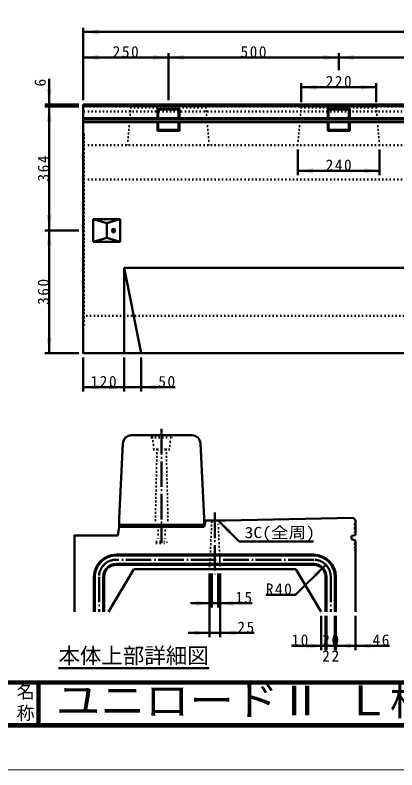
# Model space of a CAD drawing. Units: millimetres, scale not verified. Extents: x -2102 to 2102, y -1485 to 1485.
# Drawn here: x -87 to 809, y -1485 to 287 of the extents above; entities that cross this region are included whole.
import ezdxf
from ezdxf.enums import TextEntityAlignment as Align

# ---------------------------------------------------------------- set-up
doc = ezdxf.new("R2010")
doc.units = ezdxf.units.MM
doc.header["$LTSCALE"] = 5
doc.linetypes.add('DOTTED', pattern=[1.75, 0.25, -1.5])
doc.linetypes.add('LONG_DASHED_DOTTED', pattern=[15.25, 12, -1.5, 0.25, -1.5])
doc.layers.add('0-0_V-nasSTD', color=7, linetype='Continuous', lineweight=35)
doc.layers.add('0-1_0', color=7, linetype='Continuous', lineweight=50)
doc.styles.add('ＭＳ ゴシック', font='')
doc.styles.get('ＭＳ ゴシック').set_extended_font_data('MS Gothic')

msp = doc.modelspace()

# ---------------------------------------------------------------- linework, layer by layer
at = {"layer": '0-0_V-nasSTD', "lineweight": 50}
for p, q in [((72.475, 73.142), (872.475, 73.142)), ((185.712, -699.636), (327.71, -699.636)), ((165.738, -718.612), (156.711, -894.636)), ((356.711, -894.636), (347.684, -718.612)), ((156.711, -894.636), (156.711, -909.636)), ((356.711, -894.636), (356.711, -909.636)), ((156.711, -909.636), (156.711, -914.636)), ((156.711, -909.636), (356.711, -909.636)), ((206.711, -909.636), (206.711, -914.636)), ((306.711, -909.636), (306.711, -914.636)), ((356.711, -909.636), (356.711, -914.636))]:
    msp.add_line(p, q, dxfattribs=at)
at = {"layer": '0-0_V-nasSTD', "linetype": 'DOTTED', "lineweight": 50}
for p, q in [((1672.475, 72.342), (72.475, 72.342)), ((872.475, 60.342), (72.475, 60.342)), ((872.475, -18.858), (72.475, -18.858)), ((872.475, -98.858), (72.475, -98.858)), ((72.475, -418.858), (872.475, -418.858)), ((230.711, -699.636), (233.211, -704.636)), ((233.211, -704.636), (280.211, -704.636)), ((235.211, -704.636), (238.711, -732.636)), ((274.711, -732.636), (278.211, -704.636)), ((280.211, -704.636), (282.711, -699.636)), ((238.711, -732.636), (274.711, -732.636)), ((245.711, -732.636), (241.711, -909.636)), ((267.711, -732.636), (271.711, -909.636))]:
    msp.add_line(p, q, dxfattribs=at)
at = {"layer": '0-0_V-nasSTD', "linetype": 'LONG_DASHED_DOTTED', "lineweight": 50}
msp.add_line((256.711, -684.636), (256.711, -924.636), dxfattribs=at)
at = {"layer": '0-0_V-nasSTD', "lineweight": 100}
for p, q in [((-32.5, -1280), (-32.5, -1380)), ((-1997.5, -1380), (1997.5, -1380))]:
    msp.add_line(p, q, dxfattribs=at)
at = {"layer": '0-0_V-nasSTD', "lineweight": 18}
for points in [[(-2102.5, -1485), (-2102.5, 1485), (2102.5, 1485), (2102.5, -1485)], [(-2002.5, -1385), (-2002.5, 1385), (2002.5, 1385), (2002.5, -1385)]]:
    msp.add_lwpolyline(points, close=True, dxfattribs=at)
at = {"layer": '0-0_V-nasSTD', "lineweight": 50}
msp.add_lwpolyline([(72.475, 77.142), (72.475, -506.858), (1672.475, -506.858), (1672.475, 77.142)], close=True, dxfattribs=at)
msp.add_lwpolyline([(156.711, -914.636), (153.711, -934.636), (51.711, -934.636), (51.711, -1113.636)], dxfattribs=at)
for centre, start, end in [((185.712, -719.636), 90, 177.06433), ((327.71, -719.636), 2.93567, 90)]:
    msp.add_arc(centre, 20, start, end, dxfattribs=at)
at = {"layer": '0-0_V-nasSTD'}
for points in [[(72.475, 247.142), (108.475, 241.142), (108.475, 253.142)], [(72.475, 187.142), (108.475, 181.142), (108.475, 193.142)], [(236.475, 181.142), (236.475, 193.142), (272.475, 187.142)], [(272.475, 187.142), (308.475, 181.142), (308.475, 193.142)], [(636.475, 181.142), (636.475, 193.142), (672.475, 187.142)], [(672.475, 187.142), (708.475, 181.142), (708.475, 193.142)], [(-13.525, 113.142), (-7.525, 77.142), (-1.525, 113.142)], [(584.475, 117.342), (620.475, 111.342), (620.475, 123.342)], [(724.475, 111.342), (724.475, 123.342), (760.475, 117.342)], [(-13.525, 36.342), (-7.525, 72.342), (-1.525, 36.342)], [(576.475, -78.858), (612.475, -84.858), (612.475, -72.858)], [(732.475, -84.858), (732.475, -72.858), (768.475, -78.858)], [(-13.525, -182.858), (-7.525, -218.858), (-1.525, -182.858)], [(-13.525, -254.858), (-7.525, -218.858), (-1.525, -254.858)], [(-13.525, -470.858), (-7.525, -506.858), (-1.525, -470.858)], [(72.475, -586.858), (108.475, -592.858), (108.475, -580.858)], [(132.475, -592.858), (132.475, -580.858), (168.475, -586.858)], [(208.475, -586.858), (244.475, -592.858), (244.475, -580.858)], [(390.711, -901.136), (411.924, -930.835), (420.409, -922.349)], [(156.711, -914.636), (156.711, -909.636), (206.711, -909.636)], [(156.711, -914.636), (206.711, -914.636), (206.711, -909.636)], [(306.711, -914.636), (306.711, -909.636), (356.711, -909.636)], [(306.711, -914.636), (356.711, -914.636), (356.711, -909.636)], [(612.297, -1024.565), (620.782, -1033.05), (641.995, -1003.352)], [(338.211, -1099.636), (338.211, -1087.636), (374.211, -1093.636)], [(389.211, -1093.636), (425.211, -1099.636), (425.211, -1087.636)], [(333.211, -1169.636), (333.211, -1157.636), (369.211, -1163.636)], [(394.211, -1163.636), (430.211, -1169.636), (430.211, -1157.636)], [(595.711, -1199.636), (595.711, -1187.636), (631.711, -1193.636)], [(605.711, -1199.636), (605.711, -1187.636), (641.711, -1193.636)], [(665.711, -1193.636), (701.711, -1199.636), (701.711, -1187.636)], [(711.711, -1193.636), (747.711, -1199.636), (747.711, -1187.636)]]:
    msp.add_solid(points, dxfattribs=at)
at = {"layer": '0-1_0'}
for p, q in [((72.475, 87.142), (72.475, 257.142)), ((72.475, 247.142), (1672.475, 247.142)), ((272.475, 87.142), (272.475, 197.142)), ((672.475, 157.142), (672.475, 197.142)), ((72.475, 187.142), (272.475, 187.142)), ((272.475, 187.142), (672.475, 187.142)), ((672.475, 187.142), (1072.475, 187.142)), ((-7.525, 137.142), (-7.525, 77.142)), ((584.475, 82.342), (584.475, 127.342)), ((760.475, 82.342), (760.475, 127.342)), ((584.475, 117.342), (760.475, 117.342)), ((62.475, 77.142), (-17.525, 77.142)), ((62.475, 72.342), (-17.525, 72.342)), ((-7.525, 72.342), (-7.525, 77.142)), ((246.635, 66.982), (298.315, 66.982)), ((246.635, 66.982), (248.475, 65.142)), ((246.635, 66.982), (246.635, 44.742)), ((248.475, 65.142), (296.475, 65.142)), ((248.475, 65.142), (248.475, 44.742)), ((296.475, 65.142), (298.315, 66.982)), ((296.475, 65.142), (296.475, 44.742)), ((298.315, 66.982), (298.315, 44.742)), ((646.635, 66.982), (698.315, 66.982)), ((646.635, 66.982), (648.475, 65.142)), ((646.635, 66.982), (646.635, 44.742)), ((648.475, 65.142), (696.475, 65.142)), ((648.475, 65.142), (648.475, 44.742)), ((696.475, 65.142), (698.315, 66.982)), ((696.475, 65.142), (696.475, 44.742)), ((698.315, 66.982), (698.315, 44.742)), ((72.475, 44.742), (872.475, 44.742)), ((72.475, 43.542), (872.475, 43.542)), ((72.475, 37.142), (872.475, 37.142)), ((72.475, 35.142), (872.475, 35.142)), ((246.635, 35.142), (246.635, 15.302)), ((248.475, 35.142), (248.475, 17.142)), ((296.475, 35.142), (296.475, 17.142)), ((298.315, 35.142), (298.315, 15.302)), ((646.635, 35.142), (646.635, 15.302)), ((648.475, 35.142), (648.475, 17.142)), ((696.475, 35.142), (696.475, 17.142)), ((698.315, 35.142), (698.315, 15.302)), ((246.635, 15.302), (248.475, 17.142)), ((246.635, 15.302), (298.315, 15.302)), ((248.475, 17.142), (296.475, 17.142)), ((296.475, 17.142), (298.315, 15.302)), ((646.635, 15.302), (648.475, 17.142)), ((646.635, 15.302), (698.315, 15.302)), ((648.475, 17.142), (696.475, 17.142)), ((696.475, 17.142), (698.315, 15.302)), ((576.475, -28.858), (576.475, -88.858)), ((768.475, -28.858), (768.475, -88.858)), ((576.475, -78.858), (768.475, -78.858)), ((95.675, -192.058), (95.675, -245.658)), ((95.675, -192.058), (159.675, -192.058)), ((159.675, -192.058), (159.675, -245.658)), ((127.675, -201.658), (127.675, -236.058)), ((62.475, -218.858), (-17.525, -218.858)), ((95.675, -245.658), (159.675, -245.658)), ((168.475, -306.858), (168.475, -506.858)), ((168.475, -306.858), (872.475, -306.858)), ((168.475, -306.858), (208.475, -506.858)), ((62.475, -506.858), (-17.525, -506.858)), ((72.475, -516.858), (72.475, -596.858)), ((168.475, -516.858), (168.475, -596.858)), ((208.475, -516.858), (208.475, -596.858)), ((288.475, -586.858), (208.475, -586.858)), ((356.711, -914.636), (359.711, -899.636)), ((359.711, -899.636), (406.711, -899.636)), ((390.711, -901.136), (438.422, -948.847)), ((406.711, -899.636), (706.711, -893.636)), ((706.711, -893.636), (711.711, -898.636)), ((711.711, -934.136), (711.711, -898.636)), ((156.711, -914.636), (356.711, -914.636)), ((51.711, -934.636), (153.711, -934.636)), ((702.711, -935.636), (711.711, -934.136)), ((702.711, -943.636), (702.711, -935.636)), ((613.422, -948.847), (438.422, -948.847)), ((711.711, -946.136), (702.711, -943.636)), ((711.711, -1113.636), (711.711, -946.136)), ((613.711, -979.636), (149.711, -979.636)), ((613.711, -981.636), (149.711, -981.636)), ((613.711, -1001.636), (149.711, -1001.636)), ((613.711, -1003.636), (149.711, -1003.636)), ((571.285, -1074.062), (641.995, -1003.352)), ((191.711, -1013.636), (131.711, -1113.636)), ((191.711, -1013.636), (571.711, -1013.636)), ((369.211, -1023.636), (369.211, -1173.636)), ((374.211, -1023.636), (374.211, -1103.636)), ((389.211, -1023.636), (389.211, -1103.636)), ((394.211, -1023.636), (394.211, -1173.636)), ((571.711, -1013.636), (631.711, -1113.636)), ((97.711, -1031.636), (97.711, -1113.636)), ((99.711, -1113.636), (99.711, -1031.636)), ((119.711, -1113.636), (119.711, -1031.636)), ((121.711, -1113.636), (121.711, -1031.636)), ((641.711, -1113.636), (641.711, -1031.636)), ((643.711, -1113.636), (643.711, -1031.636)), ((663.711, -1113.636), (663.711, -1031.636)), ((665.711, -1031.636), (665.711, -1113.636)), ((571.285, -1074.062), (501.285, -1074.062)), ((324.211, -1093.636), (374.211, -1093.636)), ((374.211, -1093.636), (389.211, -1093.636)), ((469.211, -1093.636), (389.211, -1093.636)), ((631.711, -1123.636), (631.711, -1203.636)), ((641.711, -1123.636), (641.711, -1203.636)), ((643.711, -1123.636), (643.711, -1203.636)), ((663.711, -1123.636), (663.711, -1203.636)), ((665.711, -1123.636), (665.711, -1203.636)), ((711.711, -1123.636), (711.711, -1203.636)), ((319.211, -1163.636), (369.211, -1163.636)), ((369.211, -1163.636), (394.211, -1163.636)), ((474.211, -1163.636), (394.211, -1163.636)), ((561.711, -1193.636), (631.711, -1193.636)), ((631.711, -1193.636), (641.711, -1193.636)), ((791.711, -1193.636), (711.711, -1193.636)), ((14.445, -1246.287), (368.455, -1246.287))]:
    msp.add_line(p, q, dxfattribs=at)
at = {"layer": '0-1_0', "linetype": 'DOTTED'}
for p, q in [((184.475, 69.942), (182.075, 72.342)), ((360.475, 69.942), (362.875, 72.342)), ((584.475, 69.942), (582.075, 72.342)), ((760.475, 69.942), (762.875, 72.342)), ((184.475, 69.942), (176.475, -18.858)), ((584.475, 69.942), (576.475, -18.858)), ((72.475, 8.342), (74.875, 6.742)), ((74.875, 6.742), (74.875, -444.458)), ((72.475, -10.858), (74.875, -9.258)), ((72.475, -426.858), (74.875, -428.458)), ((72.475, -446.058), (74.875, -444.458)), ((374.211, -902.636), (369.211, -1013.636)), ((374.211, -902.636), (371.211, -899.636)), ((374.211, -902.636), (389.211, -902.636)), ((389.211, -902.636), (392.211, -899.636)), ((394.211, -1013.636), (389.211, -902.636)), ((248.733, -914.636), (248.733, -949.636)), ((264.733, -914.636), (264.733, -949.636)), ((709.411, -908.636), (711.711, -906.336)), ((709.411, -908.636), (709.411, -934.519)), ((244.733, -949.636), (268.733, -949.636)), ((244.733, -949.636), (244.733, -952.636)), ((244.733, -952.636), (268.733, -952.636)), ((268.733, -949.636), (268.733, -952.636))]:
    msp.add_line(p, q, dxfattribs=at)
at = {"layer": '0-1_0', "linetype": 'LONG_DASHED_DOTTED'}
for p, q in [((381.711, -880.886), (381.711, -1032.386)), ((256.711, -907.636), (256.711, -952.636)), ((613.711, -991.636), (149.711, -991.636)), ((109.711, -1031.636), (109.711, -1113.636)), ((653.711, -1031.636), (653.711, -1113.636))]:
    msp.add_line(p, q, dxfattribs=at)
at = {"layer": '0-1_0', "lineweight": 100}
msp.add_line((-1997.5, -1280), (1997.5, -1280), dxfattribs=at)
at = {"layer": '0-1_0'}
for points in [[(-7.525, -506.858), (-7.525, -218.858), (-7.525, 72.342)], [(95.675, -192.058), (127.675, -201.658), (159.675, -192.058)], [(95.675, -245.658), (127.675, -236.058), (159.675, -245.658)], [(72.475, -586.858), (168.475, -586.858), (208.475, -586.858)], [(641.711, -1193.636), (643.711, -1193.636), (663.711, -1193.636), (665.711, -1193.636), (711.711, -1193.636)]]:
    msp.add_lwpolyline(points, dxfattribs=at)
at = {"layer": '0-1_0', "linetype": 'DOTTED'}
for points in [[(184.475, 69.942), (360.475, 69.942), (368.475, -18.858)], [(584.475, 69.942), (760.475, 69.942), (768.475, -18.858)], [(709.411, -945.497), (709.411, -968.636), (711.711, -970.936)]]:
    msp.add_lwpolyline(points, dxfattribs=at)
at = {"layer": '0-1_0'}
for centre, radius, start, end in [((149.711, -1031.636), 52, 90, 180), ((149.711, -1031.636), 50, 90, 180), ((613.711, -1031.636), 52, 0, 90), ((613.711, -1031.636), 50, 0, 90), ((149.711, -1031.636), 30, 90, 180), ((149.711, -1031.636), 28, 90, 180), ((613.711, -1031.636), 30, 0, 90), ((613.711, -1031.636), 28, 0, 90)]:
    msp.add_arc(centre, radius, start, end, dxfattribs=at)
at = {"layer": '0-1_0', "linetype": 'LONG_DASHED_DOTTED'}
for centre, start, end in [((149.711, -1031.636), 90, 180), ((613.711, -1031.636), 0, 90)]:
    msp.add_arc(centre, 40, start, end, dxfattribs=at)
at = {"layer": '0-1_0'}
msp.add_ellipse((143.675, -218.858), major_axis=(0, 4.8), ratio=0.707107, dxfattribs=at)

# ---------------------------------------------------------------- texts
at = {"layer": '0-0_V-nasSTD', "style": 'ＭＳ ゴシック'}
msp.add_text('6', height=26.39, rotation=90, dxfattribs=at).set_placement((-7.525, 119.142), align=Align.BOTTOM_LEFT)
for s, height, width, p in [('3C(全周)', 26.39, 1.15, (451.422, -948.847)), ('ユニロードⅡ Ｌ標準', 69.65, 1.1, (8.5, -1377.53))]:
    msp.add_text(s, height=height, dxfattribs=dict(at, width=width)).set_placement(p, align=Align.BOTTOM_LEFT)
for s, height, p in [('本体上部詳細図', 36.95, (14.445, -1246.287)), ('2', 26.39, (633.711, -1238.636)), ('2', 26.39, (655.711, -1238.636)), ('名', 30.79, (-83.518, -1326.001)), ('称', 30.79, (-83.524, -1375.99))]:
    msp.add_text(s, height=height, dxfattribs=at).set_placement(p, align=Align.BOTTOM_LEFT)
at = {"layer": '0-0_V-nasSTD', "char_height": 26.39, "attachment_point": 7, "style": 'ＭＳ ゴシック'}
for s, insert in [('\\T1.2;250', (141.875, 187.142)), ('\\T1.2;500', (441.875, 187.142)), ('\\T1.2;220', (641.875, 117.342)), ('\\T1.2;240', (641.875, -78.858)), ('\\T1.2;120', (89.875, -586.858)), ('\\T1.2;50', (248.875, -586.861)), ('\\T1.2;R40', (501.285, -1074.062)), ('\\T1.2;15', (429.611, -1093.636)), ('\\T1.2;25', (434.611, -1163.636)), ('\\T1.2;10', (561.711, -1193.636)), ('\\T1.2;20', (633.911, -1193.636)), ('\\T1.2;46', (752.111, -1193.636))]:
    msp.add_mtext(s, dxfattribs=dict(at, insert=insert))
at = {"layer": '0-0_V-nasSTD', "char_height": 26.39, "attachment_point": 7, "rotation": 90, "style": 'ＭＳ ゴシック'}
for s, insert in [('\\T1.2;364', (-7.525, -103.858)), ('\\T1.2;360', (-7.525, -393.458))]:
    msp.add_mtext(s, dxfattribs=dict(at, insert=insert))

doc.saveas('drawing.dxf')
